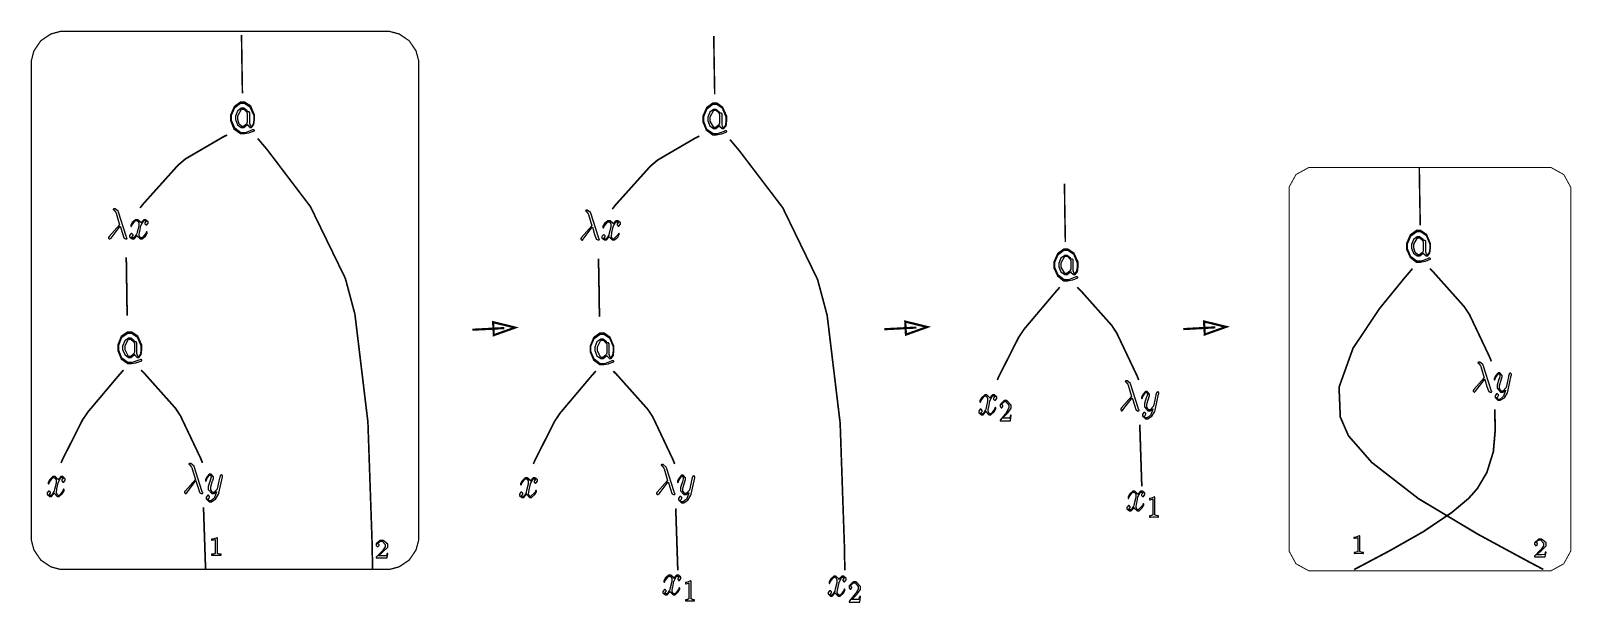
# Model space of a CAD drawing. Extents: x 0 to 2.4, y 0.01 to 0.9.
import ezdxf

# ---------------------------------------------------------------- set-up
doc = ezdxf.new("R2010")
doc.units = 0
doc.layers.get('0').update_dxf_attribs({"linetype": 'CONTINUOUS'})

msp = doc.modelspace()

# ---------------------------------------------------------------- linework, layer by layer
at = {"color": 0}
for points, const_width in [([(0.0506, 0.9018), (0.5537, 0.9018), (0.5585, 0.9018), (0.573, 0.8979), (0.5888, 0.8873), (0.5994, 0.8715), (0.6033, 0.857), (0.6033, 0.8522), (0.6033, 0.1145), (0.6033, 0.1096), (0.5994, 0.0952), (0.5888, 0.0794), (0.573, 0.0688), (0.5585, 0.0649), (0.5537, 0.0649), (0.0506, 0.0649), (0.0457, 0.0649), (0.0312, 0.0688), (0.0155, 0.0794), (0.0048, 0.0952), (0.001, 0.1096), (0.001, 0.1145), (0.001, 0.8522), (0.001, 0.857), (0.0048, 0.8715), (0.0155, 0.8873), (0.0312, 0.8979), (0.0457, 0.9018), (0.0506, 0.9018)], 0.00199), ([(1.995, 0.6901), (2.3589, 0.6901), (2.3655, 0.6901), (2.3852, 0.6792), (2.3961, 0.6595), (2.3961, 0.6529), (2.3961, 0.0999), (2.3961, 0.0934), (2.3852, 0.0736), (2.3655, 0.0627), (2.3589, 0.0627), (1.995, 0.0627), (1.9884, 0.0627), (1.9686, 0.0736), (1.9578, 0.0934), (1.9578, 0.0999), (1.9578, 0.6529), (1.9578, 0.6595), (1.9686, 0.6792), (1.9884, 0.6901), (1.995, 0.6901)], 0.00147), ([(0.7537, 0.4411), (0.7204, 0.4293), (0.7193, 0.4495), (0.7537, 0.4411)], 0.00338), ([(1.3949, 0.442), (1.3617, 0.4301), (1.3606, 0.4504), (1.3949, 0.442)], 0.00338), ([(1.8599, 0.4422), (1.8266, 0.4303), (1.8255, 0.4506), (1.8599, 0.4422)], 0.00338)]:
    msp.add_lwpolyline(points, close=True, dxfattribs=dict(at, const_width=const_width))
for points, const_width in [([(0.3293, 0.8057), (0.329, 0.8188), (0.3284, 0.8581), (0.328, 0.885), (0.3278, 0.8949), (0.3278, 0.8963), (0.3278, 0.8963)], 0.00241), ([(1.0641, 0.804), (1.0639, 0.8171), (1.0632, 0.8564), (1.0628, 0.8834), (1.0627, 0.8932), (1.0627, 0.8946), (1.0627, 0.8946)], 0.00241), ([(0.3054, 0.7407), (0.2994, 0.7378), (0.2406, 0.7035), (0.235, 0.6987), (0.2293, 0.694), (0.1752, 0.6338), (0.1699, 0.6272)], 0.00261), ([(0.3531, 0.7352), (0.3673, 0.7185), (0.4351, 0.6292), (0.4894, 0.5176), (0.4969, 0.4896), (0.5043, 0.4618), (0.5245, 0.2942), (0.5311, 0.1042), (0.5317, 0.0651)], 0.00255), ([(1.0402, 0.739), (1.0342, 0.7361), (0.9754, 0.7018), (0.9698, 0.697), (0.9641, 0.6923), (0.91, 0.6321), (0.9047, 0.6254)], 0.00261), ([(1.0879, 0.7335), (1.1021, 0.7167), (1.17, 0.6275), (1.2242, 0.5158), (1.2317, 0.4879), (1.2391, 0.46), (1.2593, 0.2925), (1.2659, 0.1025), (1.2666, 0.0634)], 0.00255), ([(2.1619, 0.6002), (2.1617, 0.6133), (2.161, 0.6526), (2.1606, 0.6795), (2.1604, 0.6894), (2.1604, 0.6908), (2.1604, 0.6908)], 0.00241), ([(1.6097, 0.5743), (1.6095, 0.5874), (1.6088, 0.6267), (1.6085, 0.6536), (1.6083, 0.6635), (1.6083, 0.6649), (1.6083, 0.6649)], 0.00241), ([(0.15, 0.4595), (0.1497, 0.4727), (0.1491, 0.512), (0.1487, 0.5389), (0.1485, 0.5488), (0.1485, 0.5502), (0.1485, 0.5502)], 0.00261), ([(0.8848, 0.4578), (0.8846, 0.471), (0.884, 0.5103), (0.8835, 0.5372), (0.8834, 0.547), (0.8834, 0.5484), (0.8834, 0.5484)], 0.00261), ([(2.1498, 0.5328), (2.1368, 0.5175), (2.0986, 0.4707), (2.0574, 0.4091), (2.0356, 0.3484), (2.0375, 0.3021), (2.0432, 0.2889), (2.0502, 0.2728), (2.0866, 0.2312), (2.1592, 0.1749), (2.2514, 0.1197), (2.3277, 0.0784), (2.3533, 0.0649)], 0.00261), ([(2.1769, 0.5328), (2.1821, 0.5277), (2.2303, 0.4737), (2.2343, 0.4677), (2.2383, 0.4618), (2.2698, 0.3954), (2.2726, 0.3885)], 0.00261), ([(1.6011, 0.5039), (1.5957, 0.4979), (1.5454, 0.4384), (1.5413, 0.4323), (1.5373, 0.4263), (1.5065, 0.3656), (1.5038, 0.3595)], 0.00261), ([(1.6282, 0.5039), (1.6334, 0.4988), (1.6816, 0.4448), (1.6856, 0.4387), (1.6896, 0.4327), (1.7211, 0.3664), (1.7239, 0.3595)], 0.00261), ([(0.687, 0.4377), (0.7368, 0.4403)], 0.00338), ([(1.3282, 0.4385), (1.378, 0.4411)], 0.00338), ([(1.7931, 0.4387), (1.8429, 0.4414)], 0.00338), ([(0.1444, 0.375), (0.1389, 0.3691), (0.0886, 0.3095), (0.0846, 0.3035), (0.0805, 0.2975), (0.0498, 0.2368), (0.0471, 0.2306)], 0.00261), ([(0.1714, 0.375), (0.1766, 0.3699), (0.2248, 0.3159), (0.2288, 0.3099), (0.2328, 0.3039), (0.2643, 0.2376), (0.2671, 0.2306)], 0.00261), ([(0.8792, 0.3733), (0.8737, 0.3674), (0.8234, 0.3078), (0.8194, 0.3018), (0.8153, 0.2957), (0.7846, 0.2351), (0.782, 0.2289)], 0.00261), ([(0.9063, 0.3733), (0.9115, 0.3682), (0.9597, 0.3142), (0.9637, 0.3082), (0.9677, 0.3022), (0.9991, 0.2358), (1.0019, 0.2289)], 0.00261), ([(2.2778, 0.3139), (2.2781, 0.3057), (2.2785, 0.2809), (2.2757, 0.248), (2.2656, 0.2157), (2.251, 0.191), (2.2449, 0.184), (2.2374, 0.1755), (2.2109, 0.1533), (2.1663, 0.1233), (2.1144, 0.0939), (2.0729, 0.0719), (2.059, 0.0646)], 0.00264), ([(1.7255, 0.2902), (1.7287, 0.194)], 0.00261), ([(0.2687, 0.1613), (0.2719, 0.0651)], 0.00261), ([(1.0035, 0.1596), (1.0067, 0.0634)], 0.00261)]:
    msp.add_lwpolyline(points, dxfattribs=dict(at, const_width=const_width))
for points in [[(0.3407, 0.7748), (0.3407, 0.7753), (0.3397, 0.7765), (0.3394, 0.7765), (0.3384, 0.7765), (0.3381, 0.7765), (0.3371, 0.7769), (0.3371, 0.777), (0.3364, 0.7781), (0.3312, 0.7823), (0.3294, 0.7823), (0.3275, 0.7823), (0.3217, 0.778), (0.3184, 0.77), (0.3184, 0.7673), (0.3184, 0.7646), (0.3217, 0.7566), (0.3275, 0.7524), (0.3294, 0.7524), (0.3313, 0.7524), (0.3364, 0.7565), (0.3368, 0.7572), (0.337, 0.7563), (0.341, 0.7524), (0.3424, 0.7524), (0.3436, 0.7524), (0.3472, 0.7568), (0.3482, 0.7643), (0.3482, 0.7667), (0.3482, 0.7714), (0.3422, 0.7853), (0.3327, 0.7918), (0.3295, 0.7918), (0.3262, 0.7918), (0.3163, 0.7847), (0.3109, 0.7716), (0.3109, 0.7673), (0.3109, 0.763), (0.3161, 0.7503), (0.3263, 0.7428), (0.3298, 0.7428), (0.3323, 0.7428), (0.339, 0.7441), (0.3399, 0.7443), (0.3403, 0.7444), (0.3481, 0.7472), (0.3481, 0.7482), (0.3481, 0.7484), (0.3472, 0.7489), (0.3469, 0.7489), (0.3464, 0.7489), (0.346, 0.7489), (0.3451, 0.7488), (0.345, 0.7487), (0.3438, 0.748), (0.3333, 0.7443), (0.3298, 0.7443), (0.3266, 0.7443), (0.3172, 0.7512), (0.3123, 0.7633), (0.3123, 0.7673), (0.3123, 0.7714), (0.3174, 0.7837), (0.3265, 0.7903), (0.3295, 0.7903), (0.3324, 0.7903), (0.341, 0.7845), (0.3468, 0.7708), (0.3468, 0.7663), (0.3468, 0.7642), (0.3461, 0.7577), (0.3435, 0.7539), (0.3427, 0.7539), (0.3422, 0.7539), (0.3407, 0.7584), (0.3407, 0.7584), (0.3407, 0.7748)], [(0.3368, 0.7615), (0.3368, 0.7608), (0.3362, 0.759), (0.336, 0.7586), (0.3354, 0.7575), (0.331, 0.7539), (0.3296, 0.7539), (0.3283, 0.7539), (0.3244, 0.7578), (0.3222, 0.7649), (0.3222, 0.7673), (0.3222, 0.7707), (0.3277, 0.7808), (0.3296, 0.7808), (0.3312, 0.7808), (0.3356, 0.7768), (0.3361, 0.7758), (0.3363, 0.7756), (0.3368, 0.7738), (0.3368, 0.7732), (0.3368, 0.7615)], [(1.0755, 0.7732), (1.0755, 0.7736), (1.0745, 0.7748), (1.0742, 0.7748), (1.0732, 0.7748), (1.0729, 0.7748), (1.072, 0.7752), (1.0719, 0.7753), (1.0713, 0.7764), (1.066, 0.7805), (1.0643, 0.7805), (1.0623, 0.7805), (1.0565, 0.7763), (1.0532, 0.7683), (1.0532, 0.7656), (1.0532, 0.7629), (1.0565, 0.7549), (1.0623, 0.7507), (1.0643, 0.7507), (1.0661, 0.7507), (1.0712, 0.7548), (1.0717, 0.7555), (1.0718, 0.7546), (1.0759, 0.7507), (1.0773, 0.7507), (1.0784, 0.7507), (1.082, 0.7551), (1.083, 0.7626), (1.083, 0.765), (1.083, 0.7697), (1.077, 0.7836), (1.0675, 0.7901), (1.0643, 0.7901), (1.061, 0.7901), (1.0511, 0.783), (1.0457, 0.77), (1.0457, 0.7656), (1.0457, 0.7613), (1.0509, 0.7485), (1.0612, 0.7411), (1.0646, 0.7411), (1.0671, 0.7411), (1.0738, 0.7423), (1.0748, 0.7426), (1.0751, 0.7427), (1.083, 0.7456), (1.083, 0.7465), (1.083, 0.7467), (1.082, 0.7472), (1.0817, 0.7472), (1.0812, 0.7472), (1.0808, 0.7472), (1.0799, 0.7471), (1.0799, 0.747), (1.0787, 0.7463), (1.0681, 0.7426), (1.0646, 0.7426), (1.0615, 0.7426), (1.052, 0.7495), (1.0471, 0.7616), (1.0471, 0.7656), (1.0471, 0.7697), (1.0522, 0.782), (1.0613, 0.7886), (1.0643, 0.7886), (1.0672, 0.7886), (1.0758, 0.7828), (1.0816, 0.7692), (1.0816, 0.7646), (1.0816, 0.7625), (1.081, 0.756), (1.0783, 0.7522), (1.0775, 0.7522), (1.077, 0.7522), (1.0755, 0.7567), (1.0755, 0.7567), (1.0755, 0.7732)], [(1.0717, 0.7598), (1.0717, 0.7591), (1.071, 0.7573), (1.0709, 0.7569), (1.0702, 0.7559), (1.0659, 0.7522), (1.0644, 0.7522), (1.0626, 0.7522), (1.0571, 0.7623), (1.0571, 0.7656), (1.0571, 0.769), (1.0626, 0.7791), (1.0644, 0.7791), (1.0661, 0.7791), (1.0704, 0.7751), (1.071, 0.7741), (1.0711, 0.7738), (1.0717, 0.772), (1.0717, 0.7714), (1.0717, 0.7598)], [(0.1388, 0.599), (0.1394, 0.5973), (0.1424, 0.5877), (0.1447, 0.5809), (0.145, 0.5805), (0.1452, 0.5802), (0.1473, 0.579), (0.1481, 0.579), (0.1494, 0.579), (0.1495, 0.5791), (0.15, 0.5796), (0.15, 0.5797), (0.15, 0.5797), (0.1496, 0.5802), (0.1496, 0.5803), (0.1495, 0.5805), (0.1484, 0.583), (0.1483, 0.5833), (0.1365, 0.6208), (0.1362, 0.6218), (0.131, 0.6256), (0.1293, 0.6256), (0.1293, 0.6256), (0.1283, 0.6251), (0.1283, 0.6249), (0.1283, 0.6247), (0.1286, 0.6241), (0.1288, 0.6241), (0.1293, 0.6241), (0.1323, 0.62), (0.1326, 0.6189), (0.1382, 0.601), (0.1221, 0.5829), (0.122, 0.5827), (0.1211, 0.5813), (0.1211, 0.5808), (0.1211, 0.5804), (0.1225, 0.5789), (0.1229, 0.5789), (0.1233, 0.5789), (0.1247, 0.5802), (0.1248, 0.5803), (0.1388, 0.599)], [(0.8737, 0.5973), (0.8743, 0.5956), (0.8773, 0.586), (0.8796, 0.5792), (0.8798, 0.5788), (0.88, 0.5785), (0.8822, 0.5774), (0.8829, 0.5774), (0.8842, 0.5774), (0.8843, 0.5774), (0.8848, 0.5779), (0.8848, 0.578), (0.8848, 0.5781), (0.8845, 0.5786), (0.8844, 0.5786), (0.8843, 0.5788), (0.8832, 0.5813), (0.8832, 0.5816), (0.8713, 0.6191), (0.871, 0.6201), (0.8659, 0.6239), (0.8642, 0.6239), (0.8642, 0.6239), (0.8631, 0.6234), (0.8631, 0.6232), (0.8631, 0.623), (0.8635, 0.6224), (0.8637, 0.6224), (0.8641, 0.6224), (0.8671, 0.6183), (0.8675, 0.6171), (0.873, 0.5993), (0.857, 0.5812), (0.8568, 0.581), (0.856, 0.5796), (0.856, 0.5791), (0.856, 0.5787), (0.8573, 0.5773), (0.8577, 0.5773), (0.8582, 0.5773), (0.8595, 0.5785), (0.8596, 0.5786), (0.8737, 0.5973)], [(0.1714, 0.5997), (0.1715, 0.6002), (0.1757, 0.6075), (0.1772, 0.6075), (0.1779, 0.6075), (0.1798, 0.6069), (0.1801, 0.6067), (0.1797, 0.6066), (0.1774, 0.6039), (0.1774, 0.603), (0.1774, 0.6025), (0.179, 0.6007), (0.1796, 0.6007), (0.1803, 0.6007), (0.1827, 0.6037), (0.1827, 0.6046), (0.1827, 0.6057), (0.1786, 0.6089), (0.1773, 0.6089), (0.1757, 0.6089), (0.1713, 0.6043), (0.1712, 0.6039), (0.1708, 0.6051), (0.1663, 0.6089), (0.1649, 0.6089), (0.1631, 0.6089), (0.1579, 0.6045), (0.1555, 0.6003), (0.1555, 0.5988), (0.1555, 0.5986), (0.156, 0.5981), (0.1562, 0.5981), (0.1564, 0.5981), (0.1568, 0.5987), (0.1569, 0.5988), (0.1574, 0.6006), (0.1629, 0.6075), (0.1648, 0.6075), (0.1655, 0.6075), (0.1679, 0.6042), (0.1679, 0.603), (0.1679, 0.5991), (0.1653, 0.5897), (0.1648, 0.5873), (0.1645, 0.5864), (0.1605, 0.5805), (0.1592, 0.5805), (0.1584, 0.5805), (0.1566, 0.5812), (0.1563, 0.5813), (0.1566, 0.5814), (0.159, 0.5841), (0.159, 0.585), (0.159, 0.5856), (0.1574, 0.5872), (0.1569, 0.5872), (0.1561, 0.5872), (0.1538, 0.5844), (0.1538, 0.5834), (0.1538, 0.5823), (0.1578, 0.579), (0.1591, 0.579), (0.1606, 0.579), (0.1652, 0.584), (0.1653, 0.584), (0.1654, 0.5834), (0.17, 0.579), (0.1716, 0.579), (0.1732, 0.579), (0.1784, 0.5835), (0.1808, 0.5878), (0.1808, 0.5892), (0.1808, 0.5894), (0.1803, 0.5899), (0.1802, 0.5899), (0.18, 0.5899), (0.1794, 0.5893), (0.1794, 0.5892), (0.1789, 0.5874), (0.1735, 0.5805), (0.1717, 0.5805), (0.1709, 0.5805), (0.1685, 0.5838), (0.1685, 0.5849), (0.1685, 0.5849), (0.1693, 0.59), (0.1694, 0.5907), (0.1714, 0.5997)], [(0.9062, 0.598), (0.9063, 0.5985), (0.9105, 0.6058), (0.912, 0.6058), (0.9127, 0.6058), (0.9146, 0.6051), (0.9149, 0.6049), (0.9145, 0.6049), (0.9122, 0.6023), (0.9122, 0.6013), (0.9122, 0.6008), (0.9138, 0.5991), (0.9144, 0.5991), (0.9151, 0.5991), (0.9175, 0.6019), (0.9175, 0.6029), (0.9175, 0.6039), (0.9134, 0.6072), (0.9121, 0.6072), (0.9105, 0.6072), (0.9061, 0.6026), (0.906, 0.6023), (0.9056, 0.6034), (0.9012, 0.6072), (0.8997, 0.6072), (0.8979, 0.6072), (0.8927, 0.6028), (0.8903, 0.5986), (0.8903, 0.5971), (0.8903, 0.597), (0.8908, 0.5964), (0.891, 0.5964), (0.8912, 0.5964), (0.8917, 0.597), (0.8918, 0.5971), (0.8923, 0.5989), (0.8978, 0.6058), (0.8996, 0.6058), (0.9004, 0.6058), (0.9027, 0.6025), (0.9027, 0.6013), (0.9027, 0.5974), (0.9001, 0.5879), (0.8996, 0.5856), (0.8994, 0.5846), (0.8953, 0.5788), (0.894, 0.5788), (0.8933, 0.5788), (0.8914, 0.5794), (0.8911, 0.5796), (0.8914, 0.5797), (0.8939, 0.5824), (0.8939, 0.5832), (0.8939, 0.5838), (0.8923, 0.5855), (0.8918, 0.5855), (0.891, 0.5855), (0.8886, 0.5827), (0.8886, 0.5817), (0.8886, 0.5806), (0.8926, 0.5774), (0.8939, 0.5774), (0.8955, 0.5774), (0.9, 0.5822), (0.9001, 0.5823), (0.9002, 0.5817), (0.9048, 0.5774), (0.9064, 0.5774), (0.908, 0.5774), (0.9132, 0.5818), (0.9157, 0.586), (0.9157, 0.5875), (0.9157, 0.5877), (0.915, 0.5882), (0.915, 0.5882), (0.9148, 0.5882), (0.9142, 0.5876), (0.9142, 0.5875), (0.9137, 0.5857), (0.9066, 0.5788), (0.9066, 0.5788), (0.9058, 0.5788), (0.9034, 0.582), (0.9034, 0.5831), (0.9034, 0.5831), (0.9041, 0.5882), (0.9042, 0.5889), (0.9062, 0.598)], [(2.1706, 0.575), (2.1706, 0.5755), (2.1696, 0.5767), (2.1693, 0.5767), (2.1683, 0.5767), (2.168, 0.5767), (2.167, 0.5771), (2.167, 0.5772), (2.1663, 0.5783), (2.161, 0.5825), (2.1593, 0.5825), (2.1573, 0.5825), (2.1515, 0.5782), (2.1482, 0.5702), (2.1482, 0.5674), (2.1482, 0.5648), (2.1515, 0.5568), (2.1573, 0.5525), (2.1593, 0.5525), (2.1611, 0.5525), (2.1663, 0.5566), (2.1667, 0.5573), (2.1668, 0.5565), (2.171, 0.5525), (2.1724, 0.5525), (2.1735, 0.5525), (2.177, 0.557), (2.1781, 0.5645), (2.1781, 0.5669), (2.1781, 0.5716), (2.1721, 0.5854), (2.1625, 0.592), (2.1594, 0.592), (2.1561, 0.592), (2.1462, 0.5849), (2.1407, 0.5718), (2.1407, 0.5674), (2.1407, 0.5632), (2.146, 0.5504), (2.1562, 0.543), (2.1597, 0.543), (2.1622, 0.543), (2.1689, 0.5442), (2.1698, 0.5445), (2.1701, 0.5446), (2.178, 0.5474), (2.178, 0.5483), (2.178, 0.5486), (2.177, 0.5491), (2.1768, 0.5491), (2.1762, 0.5491), (2.1759, 0.5491), (2.175, 0.5489), (2.1749, 0.5489), (2.1737, 0.5482), (2.1631, 0.5445), (2.1597, 0.5445), (2.1565, 0.5445), (2.1471, 0.5514), (2.1421, 0.5635), (2.1421, 0.5674), (2.1421, 0.5716), (2.1473, 0.5839), (2.1564, 0.5905), (2.1594, 0.5905), (2.1622, 0.5905), (2.1709, 0.5847), (2.1766, 0.571), (2.1766, 0.5665), (2.1766, 0.5643), (2.176, 0.5579), (2.1734, 0.554), (2.1725, 0.554), (2.172, 0.554), (2.1706, 0.5585), (2.1706, 0.5585), (2.1706, 0.575)], [(2.1667, 0.5616), (2.1667, 0.5609), (2.1661, 0.5591), (2.1659, 0.5588), (2.1652, 0.5577), (2.1609, 0.554), (2.1595, 0.554), (2.1582, 0.554), (2.1542, 0.5579), (2.1521, 0.5651), (2.1521, 0.5674), (2.1521, 0.5709), (2.1576, 0.5809), (2.1595, 0.5809), (2.1611, 0.5809), (2.1655, 0.577), (2.166, 0.576), (2.1662, 0.5757), (2.1667, 0.5739), (2.1667, 0.5734), (2.1667, 0.5616)], [(1.6219, 0.5461), (1.6219, 0.5465), (1.6209, 0.5477), (1.6206, 0.5477), (1.6196, 0.5477), (1.6193, 0.5477), (1.6183, 0.5481), (1.6183, 0.5482), (1.6176, 0.5493), (1.6124, 0.5534), (1.6106, 0.5534), (1.6087, 0.5534), (1.6029, 0.5492), (1.5995, 0.5412), (1.5995, 0.5385), (1.5995, 0.5358), (1.6029, 0.5278), (1.6087, 0.5235), (1.6106, 0.5235), (1.6125, 0.5235), (1.6176, 0.5277), (1.618, 0.5284), (1.6181, 0.5275), (1.6222, 0.5235), (1.6236, 0.5235), (1.6248, 0.5235), (1.6284, 0.528), (1.6294, 0.5355), (1.6294, 0.5379), (1.6294, 0.5426), (1.6234, 0.5565), (1.6138, 0.563), (1.6107, 0.563), (1.6074, 0.563), (1.5974, 0.5559), (1.592, 0.5429), (1.592, 0.5385), (1.592, 0.5342), (1.5973, 0.5214), (1.6075, 0.514), (1.6109, 0.514), (1.6134, 0.514), (1.6202, 0.5152), (1.6211, 0.5155), (1.6215, 0.5156), (1.6293, 0.5184), (1.6293, 0.5194), (1.6293, 0.5196), (1.6283, 0.5201), (1.628, 0.5201), (1.6275, 0.5201), (1.6272, 0.5201), (1.6262, 0.52), (1.6262, 0.5199), (1.625, 0.5193), (1.6144, 0.5155), (1.6109, 0.5155), (1.6078, 0.5155), (1.5984, 0.5224), (1.5934, 0.5345), (1.5934, 0.5385), (1.5934, 0.5426), (1.5986, 0.5549), (1.6076, 0.5615), (1.6107, 0.5615), (1.6136, 0.5615), (1.6222, 0.5557), (1.628, 0.542), (1.628, 0.5375), (1.628, 0.5354), (1.6273, 0.5289), (1.6247, 0.5251), (1.6238, 0.5251), (1.6233, 0.5251), (1.6219, 0.5296), (1.6219, 0.5296), (1.6219, 0.5461)], [(1.618, 0.5327), (1.618, 0.532), (1.6174, 0.5302), (1.6172, 0.5298), (1.6166, 0.5288), (1.6122, 0.5251), (1.6108, 0.5251), (1.6089, 0.5251), (1.6034, 0.5352), (1.6034, 0.5385), (1.6034, 0.5419), (1.6089, 0.552), (1.6108, 0.552), (1.6124, 0.552), (1.6167, 0.548), (1.6173, 0.547), (1.6175, 0.5467), (1.618, 0.5449), (1.618, 0.5443), (1.618, 0.5327)], [(0.1651, 0.4172), (0.1651, 0.4176), (0.1641, 0.4188), (0.1638, 0.4188), (0.1628, 0.4188), (0.1625, 0.4188), (0.1616, 0.4193), (0.1615, 0.4193), (0.1609, 0.4204), (0.1555, 0.4246), (0.1538, 0.4246), (0.1519, 0.4246), (0.1461, 0.4204), (0.1427, 0.4123), (0.1427, 0.4096), (0.1427, 0.407), (0.1461, 0.399), (0.1519, 0.3947), (0.1538, 0.3947), (0.1557, 0.3947), (0.1608, 0.3988), (0.1612, 0.3995), (0.1613, 0.3987), (0.1655, 0.3947), (0.1669, 0.3947), (0.168, 0.3947), (0.1716, 0.3991), (0.1726, 0.4066), (0.1726, 0.4091), (0.1726, 0.4137), (0.1666, 0.4276), (0.1571, 0.4341), (0.1539, 0.4341), (0.1506, 0.4341), (0.1407, 0.427), (0.1353, 0.414), (0.1353, 0.4096), (0.1353, 0.4054), (0.1405, 0.3926), (0.1508, 0.3851), (0.1542, 0.3851), (0.1567, 0.3851), (0.1634, 0.3864), (0.1643, 0.3867), (0.1647, 0.3868), (0.1725, 0.3896), (0.1725, 0.3905), (0.1725, 0.3907), (0.1716, 0.3913), (0.1713, 0.3913), (0.1707, 0.3913), (0.1704, 0.3913), (0.1695, 0.3911), (0.1694, 0.3911), (0.1682, 0.3904), (0.1577, 0.3867), (0.1542, 0.3867), (0.151, 0.3867), (0.1416, 0.3936), (0.1367, 0.4056), (0.1367, 0.4096), (0.1367, 0.4137), (0.1418, 0.4261), (0.1509, 0.4326), (0.1539, 0.4326), (0.1567, 0.4326), (0.1654, 0.4268), (0.1712, 0.4132), (0.1712, 0.4086), (0.1712, 0.4065), (0.1705, 0.4001), (0.1679, 0.3962), (0.167, 0.3962), (0.1666, 0.3962), (0.1651, 0.4007), (0.1651, 0.4007), (0.1651, 0.4172)], [(0.7537, 0.4411), (0.7204, 0.4293), (0.7193, 0.4495), (0.7537, 0.4411)], [(0.9, 0.4155), (0.9, 0.4159), (0.8989, 0.4171), (0.8986, 0.4171), (0.8976, 0.4171), (0.8973, 0.4171), (0.8964, 0.4175), (0.8963, 0.4176), (0.8957, 0.4187), (0.8904, 0.4229), (0.8887, 0.4229), (0.8867, 0.4229), (0.8809, 0.4187), (0.8776, 0.4106), (0.8776, 0.4079), (0.8776, 0.4052), (0.8809, 0.3972), (0.8867, 0.393), (0.8887, 0.393), (0.8905, 0.393), (0.8956, 0.3971), (0.8961, 0.3978), (0.8962, 0.3969), (0.9003, 0.393), (0.9017, 0.393), (0.9028, 0.393), (0.9064, 0.3974), (0.9074, 0.4049), (0.9074, 0.4073), (0.9074, 0.412), (0.9015, 0.4259), (0.8919, 0.4325), (0.8888, 0.4325), (0.8855, 0.4325), (0.8755, 0.4253), (0.8701, 0.4123), (0.8701, 0.4079), (0.8701, 0.4036), (0.8753, 0.3909), (0.8856, 0.3835), (0.889, 0.3835), (0.8915, 0.3835), (0.8982, 0.3847), (0.8991, 0.3849), (0.8995, 0.385), (0.9073, 0.3879), (0.9073, 0.3888), (0.9073, 0.389), (0.9064, 0.3895), (0.9061, 0.3895), (0.9056, 0.3895), (0.9052, 0.3895), (0.9043, 0.3894), (0.9042, 0.3893), (0.903, 0.3887), (0.8925, 0.3849), (0.889, 0.3849), (0.8859, 0.3849), (0.8764, 0.3919), (0.8715, 0.4039), (0.8715, 0.4079), (0.8715, 0.412), (0.8766, 0.4243), (0.8857, 0.4309), (0.8888, 0.4309), (0.8916, 0.4309), (0.9002, 0.4251), (0.906, 0.4115), (0.906, 0.4069), (0.906, 0.4048), (0.9053, 0.3983), (0.9027, 0.3945), (0.9019, 0.3945), (0.9014, 0.3945), (0.9, 0.399), (0.9, 0.399), (0.9, 0.4155)], [(1.3949, 0.442), (1.3617, 0.4301), (1.3606, 0.4504), (1.3949, 0.442)], [(1.8599, 0.4422), (1.8266, 0.4303), (1.8255, 0.4506), (1.8599, 0.4422)], [(0.1612, 0.4038), (0.1612, 0.4031), (0.1606, 0.4013), (0.1604, 0.4009), (0.1598, 0.3999), (0.1554, 0.3962), (0.154, 0.3962), (0.1521, 0.3962), (0.1466, 0.4063), (0.1466, 0.4096), (0.1466, 0.413), (0.1521, 0.4231), (0.154, 0.4231), (0.1557, 0.4231), (0.16, 0.4192), (0.1605, 0.4182), (0.1607, 0.4179), (0.1612, 0.4161), (0.1612, 0.4155), (0.1612, 0.4038)], [(0.8961, 0.4021), (0.8961, 0.4014), (0.8955, 0.3996), (0.8953, 0.3992), (0.8946, 0.3982), (0.8902, 0.3945), (0.8888, 0.3945), (0.887, 0.3945), (0.8815, 0.4046), (0.8815, 0.4079), (0.8815, 0.4113), (0.887, 0.4214), (0.8888, 0.4214), (0.8905, 0.4214), (0.8948, 0.4174), (0.8953, 0.4164), (0.8955, 0.4161), (0.8961, 0.4144), (0.8961, 0.4138), (0.8961, 0.4021)], [(2.2622, 0.3608), (2.2628, 0.359), (2.2657, 0.3495), (2.268, 0.3427), (2.2683, 0.3423), (2.2685, 0.342), (2.2707, 0.3408), (2.2714, 0.3408), (2.2727, 0.3408), (2.2728, 0.3409), (2.2733, 0.3413), (2.2733, 0.3414), (2.2733, 0.3416), (2.273, 0.342), (2.2729, 0.3421), (2.2728, 0.3423), (2.2717, 0.3448), (2.2717, 0.3451), (2.2598, 0.3826), (2.2595, 0.3836), (2.2544, 0.3874), (2.2527, 0.3874), (2.2524, 0.3874), (2.2516, 0.3868), (2.2516, 0.3866), (2.2516, 0.3864), (2.252, 0.3859), (2.2522, 0.3859), (2.2526, 0.3859), (2.2556, 0.3818), (2.256, 0.3806), (2.2616, 0.3627), (2.2455, 0.3447), (2.2453, 0.3445), (2.2445, 0.343), (2.2445, 0.3426), (2.2445, 0.3421), (2.2458, 0.3407), (2.2462, 0.3407), (2.2466, 0.3407), (2.248, 0.3419), (2.2481, 0.3421), (2.2622, 0.3608)], [(2.3036, 0.3667), (2.3037, 0.367), (2.3039, 0.3679), (2.3039, 0.3682), (2.3039, 0.3687), (2.3026, 0.37), (2.3021, 0.37), (2.3021, 0.37), (2.3002, 0.3689), (2.3001, 0.3687), (2.3001, 0.3685), (2.2994, 0.3653), (2.2993, 0.365), (2.2992, 0.3646), (2.2982, 0.3602), (2.2981, 0.3598), (2.2955, 0.3479), (2.2955, 0.3477), (2.2905, 0.3423), (2.2889, 0.3423), (2.288, 0.3423), (2.2854, 0.3464), (2.2854, 0.3477), (2.2854, 0.3509), (2.2878, 0.3592), (2.2883, 0.3606), (2.2885, 0.3613), (2.2895, 0.3644), (2.2895, 0.3653), (2.2895, 0.3667), (2.2859, 0.3707), (2.2847, 0.3707), (2.2832, 0.3707), (2.2788, 0.3659), (2.2771, 0.3619), (2.2771, 0.3606), (2.2771, 0.3604), (2.2775, 0.3599), (2.2777, 0.3599), (2.2779, 0.3599), (2.2785, 0.3609), (2.2786, 0.3611), (2.279, 0.3627), (2.2832, 0.3692), (2.2846, 0.3692), (2.2849, 0.3692), (2.286, 0.3677), (2.286, 0.3672), (2.286, 0.366), (2.285, 0.3628), (2.285, 0.3625), (2.2844, 0.3608), (2.2816, 0.3517), (2.2816, 0.3487), (2.2816, 0.3467), (2.2869, 0.3408), (2.2887, 0.3408), (2.2902, 0.3408), (2.2942, 0.3434), (2.2946, 0.3438), (2.2944, 0.343), (2.2914, 0.3345), (2.2908, 0.3336), (2.2904, 0.3331), (2.2859, 0.3294), (2.2844, 0.3294), (2.2833, 0.3294), (2.2802, 0.3316), (2.28, 0.3322), (2.2806, 0.3322), (2.2822, 0.3329), (2.2824, 0.3331), (2.2826, 0.3332), (2.2836, 0.3352), (2.2836, 0.3358), (2.2836, 0.3364), (2.282, 0.3381), (2.2815, 0.3381), (2.2807, 0.3381), (2.2783, 0.3349), (2.2783, 0.3338), (2.2783, 0.3324), (2.2829, 0.328), (2.2844, 0.328), (2.2865, 0.328), (2.2928, 0.332), (2.2976, 0.3396), (2.2981, 0.3414), (2.3036, 0.3667)], [(1.7135, 0.3318), (1.7141, 0.3301), (1.7171, 0.3205), (1.7193, 0.3137), (1.7196, 0.3133), (1.7198, 0.3129), (1.7219, 0.3118), (1.7227, 0.3118), (1.724, 0.3118), (1.7241, 0.3119), (1.7246, 0.3123), (1.7246, 0.3124), (1.7246, 0.3126), (1.7243, 0.313), (1.7243, 0.3131), (1.7241, 0.3133), (1.723, 0.3158), (1.723, 0.3161), (1.7111, 0.3536), (1.7108, 0.3546), (1.7057, 0.3584), (1.704, 0.3584), (1.704, 0.3584), (1.7029, 0.3579), (1.7029, 0.3576), (1.7029, 0.3575), (1.7033, 0.3569), (1.7034, 0.3569), (1.7039, 0.3569), (1.7069, 0.3528), (1.7073, 0.3517), (1.7128, 0.3338), (1.6968, 0.3156), (1.6966, 0.3155), (1.6958, 0.3141), (1.6958, 0.3136), (1.6958, 0.3132), (1.6971, 0.3117), (1.6975, 0.3117), (1.698, 0.3117), (1.6993, 0.3129), (1.6994, 0.3131), (1.7135, 0.3318)], [(1.7549, 0.3377), (1.755, 0.3379), (1.7552, 0.3389), (1.7552, 0.3392), (1.7552, 0.3397), (1.7539, 0.341), (1.7535, 0.341), (1.7535, 0.341), (1.7516, 0.34), (1.7515, 0.3397), (1.7514, 0.3396), (1.7507, 0.3364), (1.7507, 0.336), (1.7505, 0.3357), (1.7495, 0.3312), (1.7495, 0.3308), (1.7468, 0.3188), (1.7468, 0.3186), (1.7419, 0.3133), (1.7402, 0.3133), (1.7393, 0.3133), (1.7367, 0.3173), (1.7367, 0.3187), (1.7367, 0.3219), (1.7391, 0.3302), (1.7396, 0.3316), (1.7398, 0.3323), (1.7408, 0.3354), (1.7408, 0.3364), (1.7408, 0.3377), (1.7372, 0.3417), (1.736, 0.3417), (1.7345, 0.3417), (1.7301, 0.3369), (1.7284, 0.333), (1.7284, 0.3316), (1.7284, 0.3314), (1.7288, 0.3309), (1.729, 0.3309), (1.7292, 0.3309), (1.7298, 0.3319), (1.7299, 0.3321), (1.7303, 0.3337), (1.7344, 0.3403), (1.7358, 0.3403), (1.7362, 0.3403), (1.7373, 0.3388), (1.7373, 0.3382), (1.7373, 0.3371), (1.7363, 0.3339), (1.7363, 0.3336), (1.7357, 0.3318), (1.7329, 0.3228), (1.7329, 0.3197), (1.7329, 0.3178), (1.7382, 0.3118), (1.74, 0.3118), (1.7415, 0.3118), (1.7454, 0.3144), (1.7459, 0.3148), (1.7457, 0.314), (1.7427, 0.3055), (1.7421, 0.3046), (1.7417, 0.304), (1.7372, 0.3005), (1.7357, 0.3005), (1.7346, 0.3005), (1.7315, 0.3026), (1.7313, 0.3033), (1.7319, 0.3033), (1.7335, 0.3039), (1.7337, 0.3041), (1.7339, 0.3043), (1.7349, 0.3062), (1.7349, 0.3067), (1.7349, 0.3073), (1.7333, 0.309), (1.7329, 0.309), (1.732, 0.309), (1.7295, 0.3059), (1.7295, 0.3048), (1.7295, 0.3034), (1.7342, 0.299), (1.7357, 0.299), (1.7378, 0.299), (1.7441, 0.303), (1.7489, 0.3106), (1.7493, 0.3124), (1.7549, 0.3377)], [(0.2567, 0.203), (0.2573, 0.2012), (0.2603, 0.1917), (0.2625, 0.1848), (0.2628, 0.1844), (0.263, 0.1841), (0.2652, 0.183), (0.266, 0.183), (0.2672, 0.183), (0.2673, 0.1831), (0.2678, 0.1835), (0.2678, 0.1836), (0.2678, 0.1838), (0.2675, 0.1842), (0.2675, 0.1842), (0.2673, 0.1845), (0.2663, 0.187), (0.2662, 0.1872), (0.2543, 0.2248), (0.254, 0.2257), (0.2489, 0.2295), (0.2472, 0.2295), (0.2469, 0.2295), (0.2461, 0.229), (0.2461, 0.2288), (0.2461, 0.2286), (0.2465, 0.2281), (0.2466, 0.2281), (0.2471, 0.228), (0.2501, 0.224), (0.2505, 0.2228), (0.2561, 0.2049), (0.24, 0.1868), (0.2399, 0.1866), (0.239, 0.1852), (0.239, 0.1847), (0.239, 0.1843), (0.2403, 0.1829), (0.2407, 0.1829), (0.2412, 0.1829), (0.2425, 0.1841), (0.2426, 0.1842), (0.2567, 0.203)], [(0.9915, 0.2012), (0.9921, 0.1995), (0.9951, 0.1899), (0.9974, 0.1831), (0.9977, 0.1827), (0.9979, 0.1824), (1, 0.1813), (1.0008, 0.1813), (1.0021, 0.1813), (1.0022, 0.1813), (1.0027, 0.1818), (1.0027, 0.1819), (1.0027, 0.1819), (1.0023, 0.1825), (1.0023, 0.1825), (1.0022, 0.1827), (1.0011, 0.1852), (1.001, 0.1855), (0.9891, 0.223), (0.9888, 0.224), (0.9837, 0.2278), (0.982, 0.2278), (0.982, 0.2278), (0.981, 0.2273), (0.981, 0.2271), (0.981, 0.2269), (0.9813, 0.2263), (0.9815, 0.2263), (0.9819, 0.2263), (0.985, 0.2222), (0.9854, 0.2211), (0.9909, 0.2032), (0.9748, 0.1851), (0.9747, 0.1849), (0.9738, 0.1835), (0.9738, 0.1831), (0.9738, 0.1826), (0.9752, 0.1812), (0.9756, 0.1812), (0.976, 0.1812), (0.9774, 0.1824), (0.9775, 0.1825), (0.9915, 0.2012)], [(0.0426, 0.1997), (0.0426, 0.2001), (0.0468, 0.2077), (0.0482, 0.2077), (0.0489, 0.2077), (0.0507, 0.207), (0.051, 0.2068), (0.0506, 0.2067), (0.0483, 0.204), (0.0483, 0.2031), (0.0483, 0.2025), (0.0499, 0.2007), (0.0505, 0.2007), (0.0512, 0.2007), (0.0535, 0.2037), (0.0535, 0.2047), (0.0535, 0.2058), (0.0496, 0.2092), (0.0483, 0.2092), (0.0468, 0.2092), (0.0425, 0.2044), (0.0423, 0.204), (0.0419, 0.2052), (0.0377, 0.2092), (0.0362, 0.2092), (0.0345, 0.2092), (0.0295, 0.2046), (0.0271, 0.2003), (0.0271, 0.1987), (0.0271, 0.1986), (0.0276, 0.198), (0.0278, 0.198), (0.028, 0.198), (0.0285, 0.1986), (0.0285, 0.1987), (0.029, 0.2006), (0.0343, 0.2077), (0.0361, 0.2077), (0.0369, 0.2077), (0.0392, 0.2043), (0.0392, 0.2031), (0.0392, 0.1991), (0.0366, 0.1893), (0.0361, 0.1868), (0.0359, 0.1858), (0.032, 0.1798), (0.0308, 0.1798), (0.0301, 0.1798), (0.0282, 0.1804), (0.0279, 0.1807), (0.0283, 0.1808), (0.0306, 0.1835), (0.0306, 0.1844), (0.0306, 0.185), (0.029, 0.1867), (0.0285, 0.1867), (0.0277, 0.1867), (0.0254, 0.1838), (0.0254, 0.1828), (0.0254, 0.1817), (0.0294, 0.1783), (0.0307, 0.1783), (0.0321, 0.1783), (0.0365, 0.1834), (0.0366, 0.1834), (0.0367, 0.1828), (0.0412, 0.1783), (0.0427, 0.1783), (0.0443, 0.1783), (0.0494, 0.1829), (0.0517, 0.1873), (0.0517, 0.1888), (0.0517, 0.189), (0.0512, 0.1895), (0.0511, 0.1895), (0.0509, 0.1895), (0.0503, 0.1889), (0.0503, 0.1888), (0.0498, 0.187), (0.0446, 0.1798), (0.0429, 0.1798), (0.042, 0.1798), (0.0398, 0.1832), (0.0398, 0.1843), (0.0398, 0.1843), (0.0405, 0.1896), (0.0406, 0.1903), (0.0426, 0.1997)], [(0.2981, 0.2088), (0.2982, 0.2091), (0.2984, 0.2101), (0.2984, 0.2104), (0.2984, 0.2108), (0.2971, 0.2121), (0.2967, 0.2121), (0.2967, 0.2121), (0.2948, 0.211), (0.2947, 0.2108), (0.2946, 0.2107), (0.2939, 0.2075), (0.2938, 0.2072), (0.2937, 0.2068), (0.2927, 0.2024), (0.2926, 0.2019), (0.29, 0.19), (0.29, 0.1898), (0.285, 0.1844), (0.2834, 0.1844), (0.2825, 0.1844), (0.2799, 0.1885), (0.2799, 0.1898), (0.2799, 0.1931), (0.2823, 0.2013), (0.2828, 0.2027), (0.283, 0.2034), (0.284, 0.2065), (0.284, 0.2075), (0.284, 0.2088), (0.2804, 0.2129), (0.2792, 0.2129), (0.2777, 0.2129), (0.2733, 0.208), (0.2716, 0.2041), (0.2716, 0.2027), (0.2716, 0.2026), (0.272, 0.202), (0.2722, 0.202), (0.2724, 0.202), (0.273, 0.203), (0.2731, 0.2032), (0.2735, 0.2048), (0.2777, 0.2114), (0.2791, 0.2114), (0.2794, 0.2114), (0.2805, 0.2099), (0.2805, 0.2094), (0.2805, 0.2082), (0.2796, 0.205), (0.2795, 0.2047), (0.2789, 0.203), (0.2762, 0.1939), (0.2762, 0.1909), (0.2762, 0.1889), (0.2815, 0.183), (0.2833, 0.183), (0.2847, 0.183), (0.2887, 0.1855), (0.2891, 0.186), (0.2889, 0.1852), (0.2859, 0.1767), (0.2854, 0.1757), (0.2849, 0.1752), (0.2804, 0.1716), (0.279, 0.1716), (0.2778, 0.1716), (0.2747, 0.1738), (0.2745, 0.1744), (0.2751, 0.1744), (0.2767, 0.1751), (0.277, 0.1752), (0.2771, 0.1754), (0.2782, 0.1773), (0.2782, 0.1779), (0.2782, 0.1785), (0.2765, 0.1802), (0.276, 0.1802), (0.2752, 0.1802), (0.2728, 0.177), (0.2728, 0.1759), (0.2728, 0.1745), (0.2774, 0.1701), (0.279, 0.1701), (0.281, 0.1701), (0.2873, 0.1741), (0.2922, 0.1817), (0.2926, 0.1836), (0.2981, 0.2088)], [(0.7775, 0.198), (0.7775, 0.1984), (0.7816, 0.2059), (0.783, 0.2059), (0.7837, 0.2059), (0.7855, 0.2054), (0.7859, 0.2051), (0.7854, 0.205), (0.7832, 0.2023), (0.7832, 0.2014), (0.7832, 0.2008), (0.7848, 0.1991), (0.7853, 0.1991), (0.786, 0.1991), (0.7883, 0.202), (0.7883, 0.203), (0.7883, 0.2041), (0.7844, 0.2075), (0.7831, 0.2075), (0.7816, 0.2075), (0.7773, 0.2027), (0.7772, 0.2024), (0.7768, 0.2035), (0.7725, 0.2075), (0.7711, 0.2075), (0.7694, 0.2075), (0.7643, 0.2029), (0.762, 0.1985), (0.762, 0.197), (0.762, 0.1968), (0.7625, 0.1962), (0.7627, 0.1962), (0.7629, 0.1962), (0.7633, 0.1969), (0.7634, 0.197), (0.7639, 0.1988), (0.7692, 0.2059), (0.771, 0.2059), (0.7717, 0.2059), (0.774, 0.2025), (0.774, 0.2014), (0.774, 0.1974), (0.7715, 0.1876), (0.771, 0.1852), (0.7708, 0.1841), (0.7669, 0.1781), (0.7656, 0.1781), (0.7649, 0.1781), (0.763, 0.1788), (0.7628, 0.179), (0.7631, 0.1791), (0.7654, 0.1818), (0.7654, 0.1827), (0.7654, 0.1833), (0.7639, 0.1851), (0.7634, 0.1851), (0.7626, 0.1851), (0.7603, 0.1821), (0.7603, 0.1811), (0.7603, 0.18), (0.7642, 0.1766), (0.7655, 0.1766), (0.767, 0.1766), (0.7714, 0.1817), (0.7714, 0.1817), (0.7716, 0.1812), (0.776, 0.1766), (0.7775, 0.1766), (0.7792, 0.1766), (0.7842, 0.1812), (0.7866, 0.1856), (0.7866, 0.1871), (0.7866, 0.1873), (0.7861, 0.1878), (0.7859, 0.1878), (0.7857, 0.1878), (0.7852, 0.1872), (0.7852, 0.1871), (0.7847, 0.1852), (0.7777, 0.1781), (0.7777, 0.1781), (0.7769, 0.1781), (0.7746, 0.1815), (0.7746, 0.1826), (0.7746, 0.1826), (0.7753, 0.1879), (0.7755, 0.1886), (0.7775, 0.198)], [(1.033, 0.2071), (1.033, 0.2074), (1.0333, 0.2084), (1.0333, 0.2087), (1.0333, 0.2091), (1.032, 0.2104), (1.0315, 0.2104), (1.0315, 0.2104), (1.0296, 0.2094), (1.0295, 0.2091), (1.0295, 0.209), (1.0287, 0.2058), (1.0287, 0.2055), (1.0285, 0.2051), (1.0276, 0.2006), (1.0275, 0.2002), (1.0249, 0.1883), (1.0248, 0.1881), (1.0199, 0.1827), (1.0183, 0.1827), (1.0174, 0.1827), (1.0147, 0.1868), (1.0147, 0.1881), (1.0147, 0.1914), (1.0171, 0.1996), (1.0176, 0.201), (1.0178, 0.2017), (1.0188, 0.2048), (1.0188, 0.2058), (1.0188, 0.2071), (1.0152, 0.2112), (1.0141, 0.2112), (1.0126, 0.2112), (1.0081, 0.2063), (1.0064, 0.2024), (1.0064, 0.201), (1.0064, 0.2008), (1.0069, 0.2003), (1.0071, 0.2003), (1.0073, 0.2003), (1.0079, 0.2013), (1.008, 0.2016), (1.0084, 0.2031), (1.0125, 0.2097), (1.0139, 0.2097), (1.0142, 0.2097), (1.0153, 0.2082), (1.0153, 0.2076), (1.0153, 0.2065), (1.0144, 0.2033), (1.0144, 0.203), (1.0138, 0.2012), (1.011, 0.1922), (1.011, 0.1891), (1.011, 0.1872), (1.0163, 0.1813), (1.0181, 0.1813), (1.0195, 0.1813), (1.0235, 0.1838), (1.0239, 0.1842), (1.0237, 0.1834), (1.0207, 0.175), (1.0202, 0.174), (1.0198, 0.1735), (1.0153, 0.1699), (1.0138, 0.1699), (1.0127, 0.1699), (1.0095, 0.172), (1.0093, 0.1727), (1.0099, 0.1727), (1.0116, 0.1733), (1.0118, 0.1735), (1.0119, 0.1737), (1.013, 0.1756), (1.013, 0.1762), (1.013, 0.1768), (1.0114, 0.1785), (1.0109, 0.1785), (1.01, 0.1785), (1.0076, 0.1753), (1.0076, 0.1743), (1.0076, 0.1729), (1.0123, 0.1685), (1.0138, 0.1685), (1.0159, 0.1685), (1.0222, 0.1724), (1.027, 0.1801), (1.0274, 0.1819), (1.033, 0.2071)]]:
    msp.add_lwpolyline(points, close=True, dxfattribs=at)
at = {"color": 1}
for points in [[(1.4923, 0.3268), (1.4924, 0.3273), (1.4964, 0.3349), (1.4978, 0.3349), (1.4985, 0.3349), (1.5004, 0.3342), (1.5007, 0.334), (1.5003, 0.3339), (1.498, 0.3312), (1.498, 0.3302), (1.498, 0.3297), (1.4996, 0.3279), (1.5002, 0.3279), (1.5009, 0.3279), (1.5031, 0.3308), (1.5031, 0.3318), (1.5031, 0.333), (1.4992, 0.3363), (1.4979, 0.3363), (1.4964, 0.3363), (1.4922, 0.3316), (1.492, 0.3312), (1.4916, 0.3324), (1.4873, 0.3363), (1.4859, 0.3363), (1.4842, 0.3363), (1.4791, 0.3318), (1.4768, 0.3274), (1.4768, 0.3258), (1.4768, 0.3257), (1.4773, 0.3251), (1.4775, 0.3251), (1.4776, 0.3251), (1.4782, 0.3257), (1.4783, 0.3258), (1.4787, 0.3277), (1.4841, 0.3349), (1.4858, 0.3349), (1.4865, 0.3349), (1.4888, 0.3314), (1.4888, 0.3302), (1.4888, 0.3262), (1.4863, 0.3165), (1.4858, 0.314), (1.4856, 0.313), (1.4817, 0.307), (1.4804, 0.307), (1.4797, 0.307), (1.4779, 0.3076), (1.4776, 0.3078), (1.4779, 0.3079), (1.4803, 0.3107), (1.4803, 0.3116), (1.4803, 0.3122), (1.4787, 0.3139), (1.4783, 0.3139), (1.4774, 0.3139), (1.4751, 0.311), (1.4751, 0.31), (1.4751, 0.3089), (1.479, 0.3054), (1.4804, 0.3054), (1.4818, 0.3054), (1.4862, 0.3105), (1.4863, 0.3106), (1.4864, 0.31), (1.4908, 0.3054), (1.4924, 0.3054), (1.494, 0.3054), (1.4991, 0.3101), (1.5014, 0.3145), (1.5014, 0.3159), (1.5014, 0.3161), (1.5008, 0.3167), (1.5008, 0.3167), (1.5005, 0.3167), (1.5, 0.316), (1.4999, 0.3159), (1.4995, 0.3141), (1.4943, 0.307), (1.4926, 0.307), (1.4917, 0.307), (1.4895, 0.3104), (1.4895, 0.3115), (1.4895, 0.313), (1.4902, 0.3167), (1.4904, 0.3174), (1.4923, 0.3268)], [(1.5256, 0.3046), (1.5243, 0.3046), (1.5242, 0.3044), (1.5233, 0.3005), (1.5232, 0.3004), (1.5231, 0.3003), (1.5202, 0.3001), (1.5193, 0.3001), (1.512, 0.3001), (1.5131, 0.3012), (1.5193, 0.3075), (1.5199, 0.3081), (1.5206, 0.3088), (1.5256, 0.3159), (1.5256, 0.3183), (1.5256, 0.3206), (1.5187, 0.3276), (1.5164, 0.3276), (1.5143, 0.3276), (1.5081, 0.3212), (1.5081, 0.3191), (1.5081, 0.3184), (1.5097, 0.3164), (1.5103, 0.3164), (1.5107, 0.3164), (1.5123, 0.3184), (1.5123, 0.319), (1.5123, 0.3196), (1.5105, 0.3215), (1.51, 0.3215), (1.5103, 0.3224), (1.5143, 0.3259), (1.5157, 0.3259), (1.5172, 0.3259), (1.5217, 0.3202), (1.5217, 0.3183), (1.5217, 0.3161), (1.5183, 0.3097), (1.5181, 0.3092), (1.5086, 0.2978), (1.5085, 0.2977), (1.5081, 0.2964), (1.5081, 0.296), (1.5244, 0.296), (1.5256, 0.3046)], [(1.7227, 0.1771), (1.7227, 0.1776), (1.7268, 0.1851), (1.7283, 0.1851), (1.7289, 0.1851), (1.7307, 0.1845), (1.7311, 0.1842), (1.7306, 0.1841), (1.7284, 0.1814), (1.7284, 0.1805), (1.7284, 0.18), (1.73, 0.1782), (1.7305, 0.1782), (1.7312, 0.1782), (1.7335, 0.1812), (1.7335, 0.1821), (1.7335, 0.1833), (1.7296, 0.1866), (1.7283, 0.1866), (1.7268, 0.1866), (1.7225, 0.1819), (1.7224, 0.1815), (1.722, 0.1826), (1.7177, 0.1866), (1.7163, 0.1866), (1.7146, 0.1866), (1.7095, 0.1821), (1.7072, 0.1777), (1.7072, 0.1762), (1.7072, 0.176), (1.7077, 0.1754), (1.7079, 0.1754), (1.7081, 0.1754), (1.7086, 0.1761), (1.7086, 0.1762), (1.7091, 0.178), (1.7144, 0.1851), (1.7162, 0.1851), (1.7169, 0.1851), (1.7192, 0.1817), (1.7192, 0.1805), (1.7192, 0.1765), (1.7167, 0.1667), (1.7162, 0.1643), (1.716, 0.1632), (1.7121, 0.1573), (1.7108, 0.1573), (1.7101, 0.1573), (1.7082, 0.1579), (1.708, 0.1581), (1.7083, 0.1582), (1.7106, 0.161), (1.7106, 0.1618), (1.7106, 0.1624), (1.7091, 0.1642), (1.7086, 0.1642), (1.7078, 0.1642), (1.7055, 0.1612), (1.7055, 0.1603), (1.7055, 0.1592), (1.7094, 0.1558), (1.7107, 0.1558), (1.7122, 0.1558), (1.7166, 0.1608), (1.7166, 0.1609), (1.7168, 0.1603), (1.7212, 0.1558), (1.7228, 0.1558), (1.7244, 0.1558), (1.7294, 0.1604), (1.7318, 0.1648), (1.7318, 0.1662), (1.7318, 0.1664), (1.7313, 0.167), (1.7311, 0.167), (1.7309, 0.167), (1.7304, 0.1663), (1.7304, 0.1662), (1.7299, 0.1644), (1.7229, 0.1573), (1.7229, 0.1573), (1.7221, 0.1573), (1.7198, 0.1606), (1.7198, 0.1617), (1.7198, 0.1617), (1.7205, 0.167), (1.7207, 0.1677), (1.7227, 0.1771)], [(1.7492, 0.1766), (1.7492, 0.1769), (1.7483, 0.1779), (1.748, 0.1779), (1.7474, 0.1772), (1.7421, 0.1749), (1.7404, 0.1749), (1.7404, 0.1732), (1.7418, 0.1732), (1.7455, 0.1742), (1.746, 0.1745), (1.746, 0.1502), (1.746, 0.1497), (1.7431, 0.148), (1.7421, 0.148), (1.7407, 0.148), (1.7407, 0.1463), (1.7424, 0.1463), (1.7463, 0.1465), (1.7476, 0.1465), (1.7493, 0.1465), (1.7534, 0.1463), (1.7547, 0.1463), (1.7547, 0.148), (1.7532, 0.148), (1.7522, 0.148), (1.7492, 0.1497), (1.7492, 0.1502), (1.7492, 0.1766)], [(0.2904, 0.1133), (0.2904, 0.1136), (0.2896, 0.1144), (0.2893, 0.1144), (0.2886, 0.1137), (0.2829, 0.1118), (0.281, 0.1118), (0.281, 0.1105), (0.2824, 0.1105), (0.2863, 0.1113), (0.2869, 0.1115), (0.2869, 0.0903), (0.2869, 0.0898), (0.2837, 0.0884), (0.2827, 0.0884), (0.2813, 0.0884), (0.2813, 0.0871), (0.2817, 0.0871), (0.2869, 0.0872), (0.2887, 0.0872), (0.2905, 0.0872), (0.2956, 0.0871), (0.296, 0.0871), (0.296, 0.0884), (0.2946, 0.0884), (0.2935, 0.0884), (0.2904, 0.0898), (0.2904, 0.0903), (0.2904, 0.1133)], [(0.5408, 0.0859), (0.5456, 0.0901), (0.5474, 0.0915), (0.5554, 0.0994), (0.5554, 0.1021), (0.5554, 0.1041), (0.5482, 0.11), (0.5458, 0.11), (0.5436, 0.11), (0.5373, 0.1044), (0.5373, 0.1025), (0.5373, 0.102), (0.5391, 0.1003), (0.5397, 0.1003), (0.5403, 0.1003), (0.542, 0.1019), (0.542, 0.1025), (0.542, 0.103), (0.5403, 0.1046), (0.5397, 0.1046), (0.5395, 0.1046), (0.5391, 0.1046), (0.5391, 0.1045), (0.5393, 0.1053), (0.5437, 0.1087), (0.5452, 0.1087), (0.5467, 0.1087), (0.5513, 0.1037), (0.5513, 0.1021), (0.5513, 0.0998), (0.5471, 0.0936), (0.5465, 0.093), (0.5378, 0.0843), (0.5376, 0.0841), (0.5373, 0.0831), (0.5373, 0.0827), (0.5543, 0.0827), (0.5554, 0.0898), (0.5544, 0.0898), (0.5543, 0.0896), (0.5534, 0.0864), (0.5533, 0.0862), (0.5532, 0.0862), (0.549, 0.0859), (0.549, 0.0859), (0.5408, 0.0859)], [(2.068, 0.116), (2.068, 0.1163), (2.0672, 0.1171), (2.0669, 0.1171), (2.0661, 0.1164), (2.0604, 0.1145), (2.0586, 0.1145), (2.0586, 0.1132), (2.0601, 0.1132), (2.064, 0.114), (2.0646, 0.1143), (2.0646, 0.093), (2.0646, 0.0926), (2.0614, 0.0911), (2.0603, 0.0911), (2.0589, 0.0911), (2.0589, 0.0898), (2.0593, 0.0898), (2.0645, 0.0899), (2.0663, 0.0899), (2.0681, 0.0899), (2.0732, 0.0898), (2.0736, 0.0898), (2.0736, 0.0911), (2.0722, 0.0911), (2.0711, 0.0911), (2.068, 0.0926), (2.068, 0.093), (2.068, 0.116)], [(2.343, 0.0877), (2.3479, 0.092), (2.3496, 0.0934), (2.3577, 0.1013), (2.3577, 0.104), (2.3577, 0.106), (2.3504, 0.1119), (2.348, 0.1119), (2.3459, 0.1119), (2.3395, 0.1063), (2.3395, 0.1044), (2.3395, 0.1039), (2.3413, 0.1022), (2.342, 0.1022), (2.3425, 0.1022), (2.3443, 0.1038), (2.3443, 0.1044), (2.3443, 0.1049), (2.3424, 0.1065), (2.3418, 0.1065), (2.3417, 0.1065), (2.3413, 0.1065), (2.3413, 0.1064), (2.3415, 0.1072), (2.3459, 0.1106), (2.3474, 0.1106), (2.349, 0.1106), (2.3535, 0.1056), (2.3535, 0.104), (2.3535, 0.1017), (2.3493, 0.0955), (2.3487, 0.0949), (2.34, 0.0862), (2.3399, 0.086), (2.3395, 0.085), (2.3395, 0.0846), (2.3564, 0.0846), (2.3577, 0.0917), (2.3566, 0.0917), (2.3565, 0.0915), (2.3556, 0.0882), (2.3555, 0.0881), (2.3554, 0.088), (2.3512, 0.0877), (2.3512, 0.0877), (2.343, 0.0877)], [(1.0007, 0.0465), (1.0008, 0.047), (1.0049, 0.0545), (1.0063, 0.0545), (1.007, 0.0545), (1.0088, 0.0539), (1.0091, 0.0537), (1.0087, 0.0536), (1.0065, 0.0509), (1.0065, 0.05), (1.0065, 0.0494), (1.008, 0.0476), (1.0086, 0.0476), (1.0093, 0.0476), (1.0116, 0.0506), (1.0116, 0.0515), (1.0116, 0.0527), (1.0076, 0.056), (1.0064, 0.056), (1.0048, 0.056), (1.0006, 0.0513), (1.0004, 0.0509), (1.0001, 0.0521), (0.9958, 0.056), (0.9944, 0.056), (0.9926, 0.056), (0.9876, 0.0515), (0.9852, 0.0471), (0.9852, 0.0456), (0.9852, 0.0454), (0.9857, 0.0448), (0.9859, 0.0448), (0.9861, 0.0448), (0.9866, 0.0455), (0.9867, 0.0456), (0.9871, 0.0474), (0.9925, 0.0545), (0.9942, 0.0545), (0.995, 0.0545), (0.9973, 0.0511), (0.9973, 0.05), (0.9973, 0.046), (0.9947, 0.0362), (0.9942, 0.0337), (0.994, 0.0327), (0.9901, 0.0267), (0.9889, 0.0267), (0.9882, 0.0267), (0.9863, 0.0273), (0.9861, 0.0276), (0.9864, 0.0277), (0.9887, 0.0304), (0.9887, 0.0312), (0.9887, 0.0318), (0.9871, 0.0336), (0.9867, 0.0336), (0.9858, 0.0336), (0.9836, 0.0307), (0.9836, 0.0297), (0.9836, 0.0286), (0.9875, 0.0252), (0.9888, 0.0252), (0.9902, 0.0252), (0.9946, 0.0303), (0.9947, 0.0303), (0.9948, 0.0297), (0.9993, 0.0252), (1.0008, 0.0252), (1.0024, 0.0252), (1.0075, 0.0298), (1.0098, 0.0342), (1.0098, 0.0356), (1.0098, 0.0359), (1.0093, 0.0364), (1.0092, 0.0364), (1.009, 0.0364), (1.0084, 0.0358), (1.0084, 0.0356), (1.0079, 0.0338), (1.0027, 0.0267), (1.001, 0.0267), (1.0002, 0.0267), (0.9979, 0.0301), (0.9979, 0.0311), (0.9979, 0.0311), (0.9986, 0.0365), (0.9988, 0.0372), (1.0007, 0.0465)], [(1.2576, 0.0447), (1.2576, 0.0451), (1.2618, 0.0527), (1.2632, 0.0527), (1.2639, 0.0527), (1.2657, 0.052), (1.266, 0.0518), (1.2656, 0.0517), (1.2633, 0.049), (1.2633, 0.0481), (1.2633, 0.0475), (1.265, 0.0457), (1.2655, 0.0457), (1.2662, 0.0457), (1.2685, 0.0487), (1.2685, 0.0497), (1.2685, 0.0508), (1.2646, 0.0541), (1.2633, 0.0541), (1.2618, 0.0541), (1.2575, 0.0494), (1.2574, 0.049), (1.257, 0.0502), (1.2527, 0.0541), (1.2512, 0.0541), (1.2495, 0.0541), (1.2445, 0.0496), (1.2421, 0.0452), (1.2421, 0.0437), (1.2421, 0.0436), (1.2426, 0.043), (1.2428, 0.043), (1.243, 0.043), (1.2435, 0.0436), (1.2435, 0.0437), (1.244, 0.0456), (1.2494, 0.0527), (1.2512, 0.0527), (1.2519, 0.0527), (1.2542, 0.0493), (1.2542, 0.0481), (1.2542, 0.0441), (1.2517, 0.0343), (1.2512, 0.0318), (1.2509, 0.0308), (1.247, 0.0248), (1.2458, 0.0248), (1.2451, 0.0248), (1.2432, 0.0254), (1.2429, 0.0257), (1.2433, 0.0258), (1.2456, 0.0285), (1.2456, 0.0294), (1.2456, 0.03), (1.244, 0.0317), (1.2435, 0.0317), (1.2427, 0.0317), (1.2405, 0.0288), (1.2405, 0.0278), (1.2405, 0.0267), (1.2444, 0.0233), (1.2457, 0.0233), (1.2471, 0.0233), (1.2516, 0.0284), (1.2516, 0.0284), (1.2518, 0.0278), (1.2562, 0.0233), (1.2577, 0.0233), (1.2593, 0.0233), (1.2644, 0.0279), (1.2667, 0.0323), (1.2667, 0.0338), (1.2667, 0.034), (1.2662, 0.0345), (1.2661, 0.0345), (1.2659, 0.0345), (1.2653, 0.0339), (1.2653, 0.0338), (1.2648, 0.032), (1.2596, 0.0248), (1.2579, 0.0248), (1.2571, 0.0248), (1.2548, 0.0282), (1.2548, 0.0293), (1.2548, 0.0293), (1.2555, 0.0346), (1.2557, 0.0353), (1.2576, 0.0447)], [(1.0273, 0.0461), (1.0273, 0.0464), (1.0264, 0.0473), (1.0261, 0.0473), (1.0255, 0.0466), (1.0202, 0.0443), (1.0185, 0.0443), (1.0185, 0.0426), (1.0199, 0.0426), (1.0235, 0.0436), (1.0241, 0.0439), (1.0241, 0.0197), (1.0241, 0.0192), (1.0212, 0.0174), (1.0202, 0.0174), (1.0187, 0.0174), (1.0187, 0.0157), (1.0205, 0.0157), (1.0244, 0.016), (1.0257, 0.016), (1.0274, 0.016), (1.0314, 0.0157), (1.0328, 0.0157), (1.0328, 0.0174), (1.0312, 0.0174), (1.0302, 0.0174), (1.0273, 0.0192), (1.0273, 0.0197), (1.0273, 0.0461)], [(1.2909, 0.0225), (1.2896, 0.0225), (1.2895, 0.0222), (1.2886, 0.0183), (1.2885, 0.0182), (1.2884, 0.0182), (1.2855, 0.0179), (1.2846, 0.0179), (1.2774, 0.0179), (1.2784, 0.019), (1.2847, 0.0254), (1.2853, 0.0259), (1.286, 0.0266), (1.2909, 0.0338), (1.2909, 0.0362), (1.2909, 0.0385), (1.284, 0.0455), (1.2817, 0.0455), (1.2796, 0.0455), (1.2735, 0.0391), (1.2735, 0.0369), (1.2735, 0.0362), (1.2751, 0.0342), (1.2756, 0.0342), (1.2761, 0.0342), (1.2777, 0.0362), (1.2777, 0.0368), (1.2777, 0.0374), (1.2759, 0.0394), (1.2753, 0.0394), (1.2756, 0.0403), (1.2797, 0.0437), (1.2811, 0.0437), (1.2826, 0.0437), (1.2871, 0.0381), (1.2871, 0.0362), (1.2871, 0.0339), (1.2836, 0.0275), (1.2834, 0.0271), (1.2739, 0.0157), (1.2738, 0.0156), (1.2735, 0.0143), (1.2735, 0.0138), (1.2898, 0.0138), (1.2909, 0.0225)]]:
    msp.add_lwpolyline(points, close=True, dxfattribs=at)

doc.saveas('drawing.dxf')
